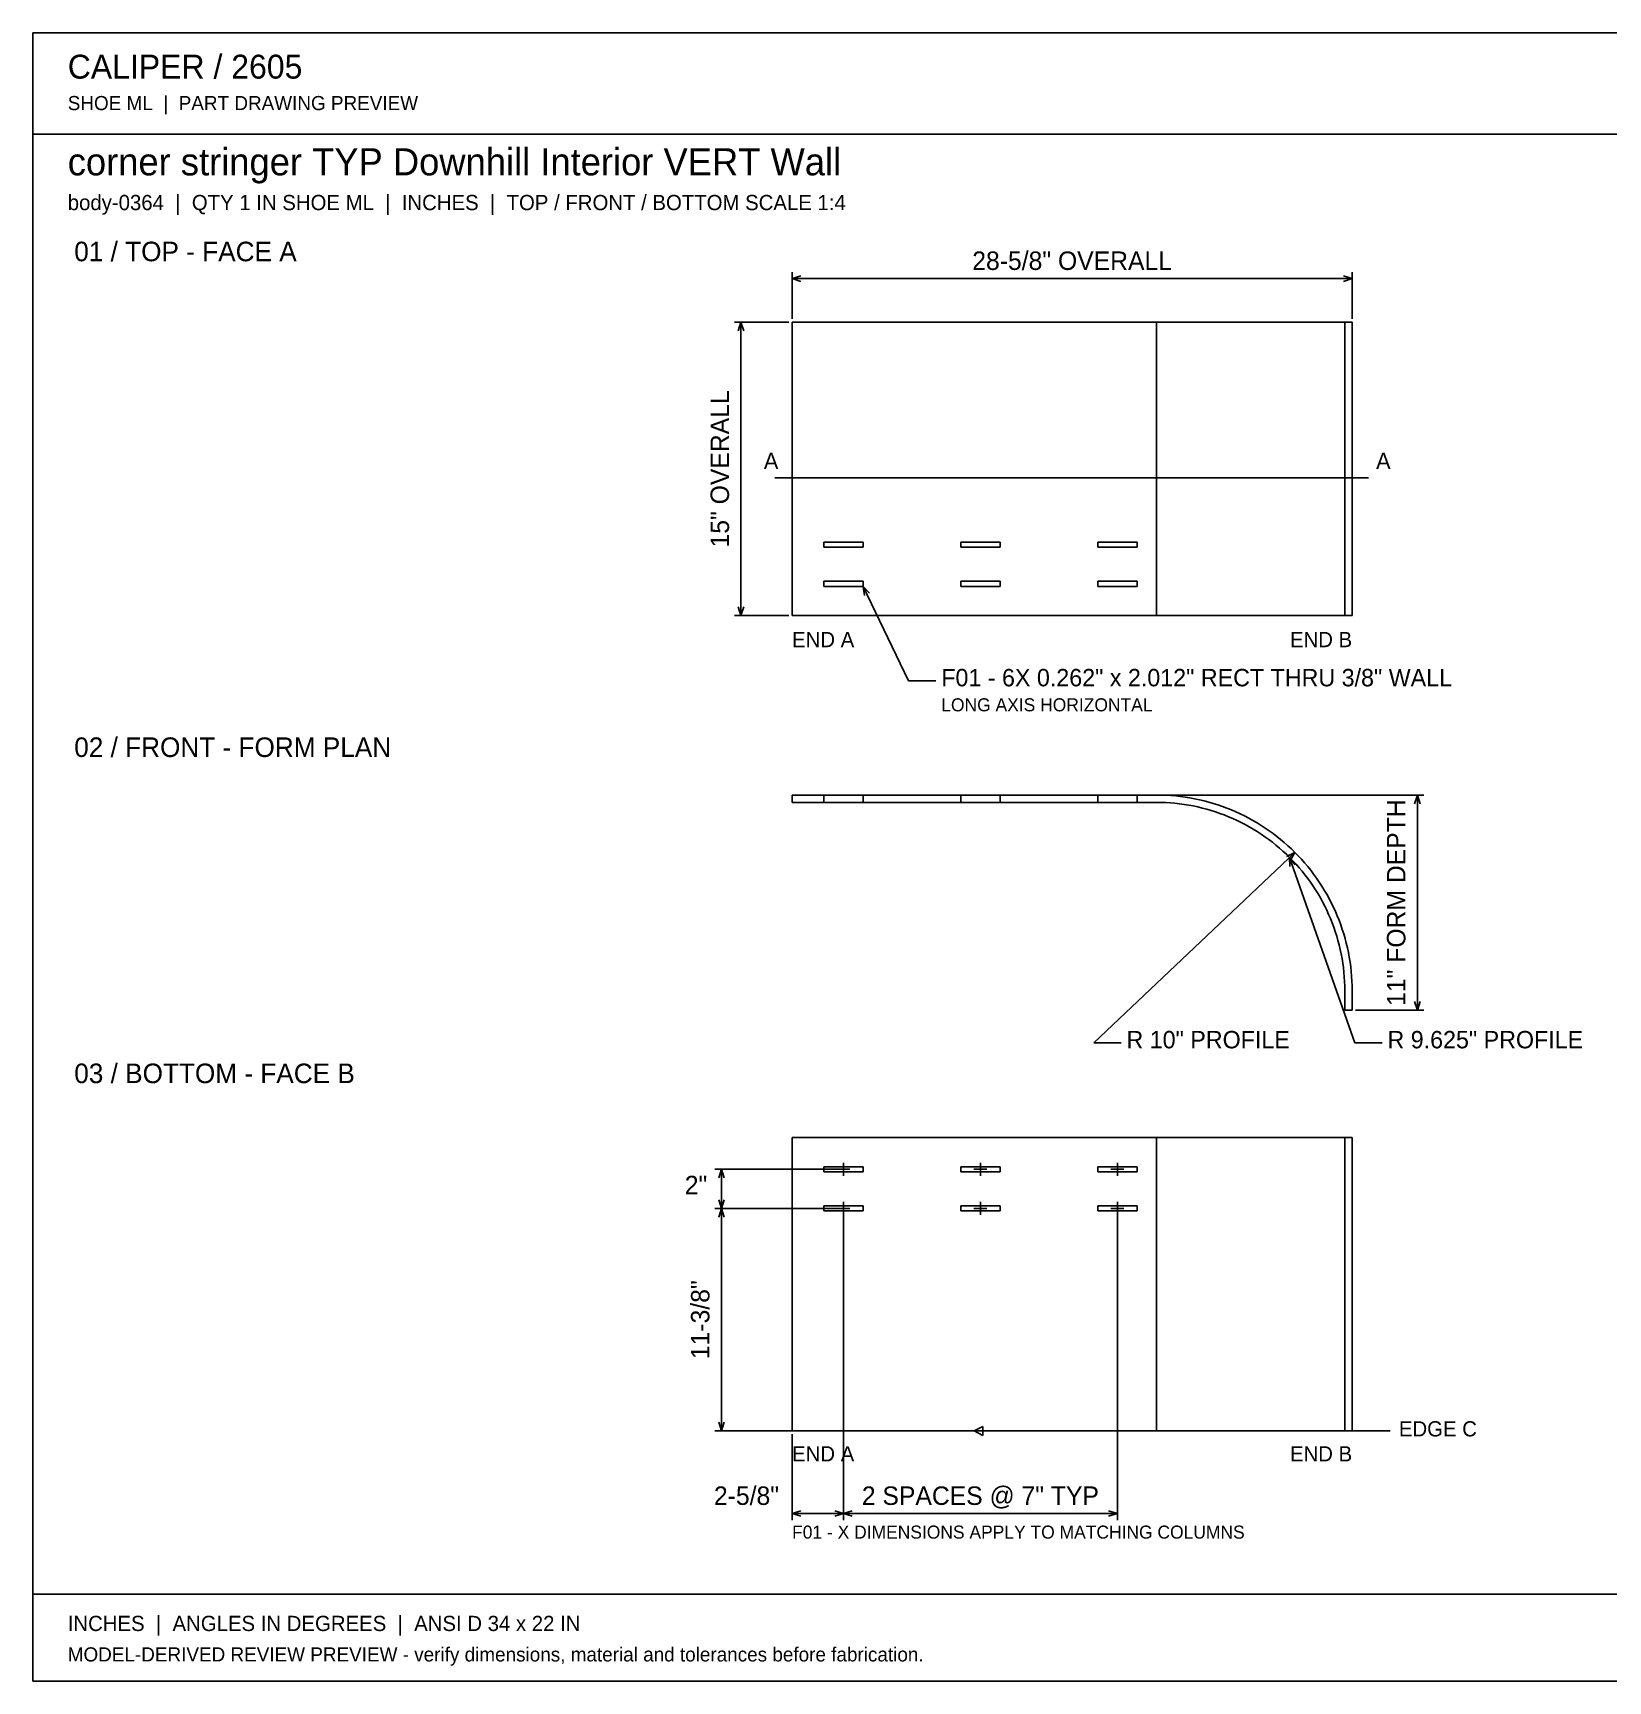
# Model space of a CAD drawing. Header units: inches. Extents: x 2 to 134, y 2 to 86.
# Drawn here: x 1.9 to 82.4, y 1.9 to 86.1 of the extents above; entities that cross this region are included whole.
import ezdxf
from ezdxf.enums import TextEntityAlignment as Align

# ---------------------------------------------------------------- set-up
doc = ezdxf.new("R2010")
doc.units = ezdxf.units.IN
doc.header["$MEASUREMENT"] = 0

msp = doc.modelspace()

# ---------------------------------------------------------------- linework, layer by layer
at = {"layer": 'ANNOTATION'}
for p, q in [((40.687, 71.5), (40.687, 73.889)), ((40.687, 73.556), (41.132, 73.694)), ((40.687, 73.556), (69.313, 73.556)), ((41.132, 73.417), (40.687, 73.556)), ((68.868, 73.694), (69.313, 73.556)), ((69.313, 73.556), (68.868, 73.417)), ((69.313, 71.5), (69.313, 73.889)), ((40.521, 71.333), (37.743, 71.333)), ((37.937, 70.889), (38.076, 71.333)), ((38.076, 71.333), (38.076, 56.333)), ((38.076, 71.333), (38.215, 70.889)), ((39.799, 63.383), (70.146, 63.383)), ((44.318, 57.827), (46.646, 53)), ((44.386, 57.367), (44.318, 57.827)), ((44.318, 57.827), (44.637, 57.487)), ((38.076, 56.333), (37.937, 56.778)), ((38.215, 56.778), (38.076, 56.333)), ((40.521, 56.333), (37.743, 56.333)), ((46.646, 53), (48.035, 53)), ((59.479, 47.167), (72.979, 47.167)), ((72.507, 46.722), (72.646, 47.167)), ((72.646, 47.167), (72.646, 36.167)), ((72.646, 47.167), (72.785, 46.722)), ((66.384, 44.238), (56.111, 34.5)), ((65.965, 44.033), (66.384, 44.238)), ((66.118, 43.973), (69.452, 34.5)), ((66.135, 43.507), (66.118, 43.973)), ((66.118, 43.973), (66.397, 43.599)), ((66.384, 44.238), (66.157, 43.831)), ((72.646, 36.167), (72.507, 36.611)), ((72.785, 36.611), (72.646, 36.167)), ((69.479, 36.167), (72.979, 36.167)), ((56.111, 34.5), (57.5, 34.5)), ((69.452, 34.5), (70.841, 34.5)), ((43.146, 28.042), (36.743, 28.042)), ((36.937, 27.597), (37.076, 28.042)), ((37.076, 28.042), (37.076, 26.042)), ((37.076, 28.042), (37.215, 27.597)), ((42.979, 28.042), (43.646, 28.042)), ((43.312, 28.375), (43.312, 27.708)), ((49.979, 28.042), (50.646, 28.042)), ((50.312, 28.375), (50.312, 27.708)), ((56.979, 28.042), (57.646, 28.042)), ((57.312, 28.375), (57.312, 27.708)), ((37.076, 26.042), (36.937, 26.486)), ((37.215, 26.486), (37.076, 26.042)), ((43.312, 26.375), (43.312, 25.708)), ((50.312, 26.375), (50.312, 25.708)), ((57.312, 26.375), (57.312, 25.708)), ((43.146, 26.042), (36.743, 26.042)), ((43.146, 26.042), (36.743, 26.042)), ((36.937, 25.597), (37.076, 26.042)), ((37.076, 26.042), (37.076, 14.667)), ((37.076, 26.042), (37.215, 25.597)), ((42.979, 26.042), (43.646, 26.042)), ((43.312, 25.875), (43.312, 10.111)), ((43.312, 25.875), (43.312, 10.111)), ((49.979, 26.042), (50.646, 26.042)), ((56.979, 26.042), (57.646, 26.042)), ((57.312, 25.875), (57.312, 10.111)), ((49.833, 14.667), (36.743, 14.667)), ((37.076, 14.667), (36.937, 15.111)), ((37.215, 15.111), (37.076, 14.667)), ((40.687, 14.5), (40.687, 10.111)), ((50, 14.667), (50.444, 14.889)), ((50, 14.667), (71.257, 14.667)), ((50.444, 14.444), (50, 14.667)), ((50.444, 14.889), (50.444, 14.444)), ((40.687, 10.444), (41.132, 10.583)), ((40.687, 10.444), (43.312, 10.444)), ((41.132, 10.306), (40.687, 10.444)), ((42.868, 10.583), (43.312, 10.444)), ((43.312, 10.444), (42.868, 10.306)), ((43.312, 10.444), (43.757, 10.583)), ((43.312, 10.444), (57.312, 10.444)), ((43.757, 10.306), (43.312, 10.444)), ((56.868, 10.583), (57.312, 10.444)), ((57.312, 10.444), (56.868, 10.306))]:
    msp.add_line(p, q, dxfattribs=at)
at = {"layer": 'OUTLINE'}
for p, q in [((1.889, 86.111), (134.111, 86.111)), ((1.889, 1.889), (1.889, 86.111)), ((1.889, 80.944), (134.111, 80.944)), ((40.687, 71.333), (40.687, 56.333)), ((40.687, 71.333), (40.687, 56.333)), ((59.312, 71.333), (40.687, 71.333)), ((59.312, 71.333), (40.687, 71.333)), ((59.312, 71.333), (59.549, 71.333)), ((59.312, 71.333), (59.558, 71.333)), ((59.312, 71.333), (59.312, 56.333)), ((59.312, 71.333), (59.312, 56.333)), ((59.549, 71.333), (59.785, 71.333)), ((59.558, 71.333), (59.803, 71.333)), ((59.785, 71.333), (60.021, 71.333)), ((59.803, 71.333), (60.048, 71.333)), ((60.021, 71.333), (60.256, 71.333)), ((60.048, 71.333), (60.293, 71.333)), ((60.256, 71.333), (60.491, 71.333)), ((60.293, 71.333), (60.537, 71.333)), ((60.491, 71.333), (60.725, 71.333)), ((60.537, 71.333), (60.78, 71.333)), ((60.725, 71.333), (60.958, 71.333)), ((60.78, 71.333), (61.022, 71.333)), ((60.958, 71.333), (61.19, 71.333)), ((61.022, 71.333), (61.263, 71.333)), ((61.19, 71.333), (61.421, 71.333)), ((61.263, 71.333), (61.504, 71.333)), ((61.421, 71.333), (61.651, 71.333)), ((61.504, 71.333), (61.742, 71.333)), ((61.651, 71.333), (61.88, 71.333)), ((61.742, 71.333), (61.98, 71.333)), ((61.88, 71.333), (62.106, 71.333)), ((61.98, 71.333), (62.215, 71.333)), ((62.106, 71.333), (62.332, 71.333)), ((62.215, 71.333), (62.449, 71.333)), ((62.332, 71.333), (62.555, 71.333)), ((62.449, 71.333), (62.681, 71.333)), ((62.555, 71.333), (62.776, 71.333)), ((62.681, 71.333), (62.911, 71.333)), ((62.776, 71.333), (62.996, 71.333)), ((62.911, 71.333), (63.139, 71.333)), ((62.996, 71.333), (63.213, 71.333)), ((63.139, 71.333), (63.365, 71.333)), ((63.213, 71.333), (63.428, 71.333)), ((63.365, 71.333), (63.588, 71.333)), ((63.428, 71.333), (63.64, 71.333)), ((63.588, 71.333), (63.809, 71.333)), ((63.64, 71.333), (63.85, 71.333)), ((63.809, 71.333), (64.026, 71.333)), ((63.85, 71.333), (64.057, 71.333)), ((64.026, 71.333), (64.241, 71.333)), ((64.057, 71.333), (64.261, 71.333)), ((64.241, 71.333), (64.454, 71.333)), ((64.261, 71.333), (64.462, 71.333)), ((64.454, 71.333), (64.662, 71.333)), ((64.462, 71.333), (64.66, 71.333)), ((64.66, 71.333), (64.855, 71.333)), ((64.662, 71.333), (64.868, 71.333)), ((64.855, 71.333), (65.046, 71.333)), ((64.868, 71.333), (65.071, 71.333)), ((65.046, 71.333), (65.234, 71.333)), ((65.071, 71.333), (65.269, 71.333)), ((65.234, 71.333), (65.419, 71.333)), ((65.269, 71.333), (65.465, 71.333)), ((65.419, 71.333), (65.599, 71.333)), ((65.465, 71.333), (65.656, 71.333)), ((65.599, 71.333), (65.776, 71.333)), ((65.656, 71.333), (65.844, 71.333)), ((65.776, 71.333), (65.949, 71.333)), ((65.844, 71.333), (66.028, 71.333)), ((65.949, 71.333), (66.118, 71.333)), ((66.028, 71.333), (66.208, 71.333)), ((66.118, 71.333), (66.283, 71.333)), ((66.208, 71.333), (66.384, 71.333)), ((66.283, 71.333), (66.444, 71.333)), ((66.384, 71.333), (66.555, 71.333)), ((66.444, 71.333), (66.601, 71.333)), ((66.555, 71.333), (66.722, 71.333)), ((66.601, 71.333), (66.753, 71.333)), ((66.722, 71.333), (66.885, 71.333)), ((66.753, 71.333), (66.9, 71.333)), ((66.885, 71.333), (67.043, 71.333)), ((66.9, 71.333), (67.043, 71.333)), ((67.043, 71.333), (67.182, 71.333)), ((67.043, 71.333), (67.196, 71.333)), ((67.182, 71.333), (67.315, 71.333)), ((67.196, 71.333), (67.345, 71.333)), ((67.315, 71.333), (67.444, 71.333)), ((67.345, 71.333), (67.488, 71.333)), ((67.444, 71.333), (67.568, 71.333)), ((67.488, 71.333), (67.627, 71.333)), ((67.568, 71.333), (67.687, 71.333)), ((67.627, 71.333), (67.761, 71.333)), ((67.687, 71.333), (67.801, 71.333)), ((67.761, 71.333), (67.89, 71.333)), ((67.801, 71.333), (67.91, 71.333)), ((67.89, 71.333), (68.013, 71.333)), ((67.91, 71.333), (68.013, 71.333)), ((68.013, 71.333), (68.112, 71.333)), ((68.013, 71.333), (68.132, 71.333)), ((68.112, 71.333), (68.205, 71.333)), ((68.132, 71.333), (68.245, 71.333)), ((68.205, 71.333), (68.293, 71.333)), ((68.245, 71.333), (68.352, 71.333)), ((68.293, 71.333), (68.375, 71.333)), ((68.352, 71.333), (68.455, 71.333)), ((68.375, 71.333), (68.452, 71.333)), ((68.452, 71.333), (68.523, 71.333)), ((68.455, 71.333), (68.551, 71.333)), ((68.523, 71.333), (68.589, 71.333)), ((68.551, 71.333), (68.642, 71.333)), ((68.589, 71.333), (68.649, 71.333)), ((68.642, 71.333), (68.728, 71.333)), ((68.649, 71.333), (68.704, 71.333)), ((68.704, 71.333), (68.753, 71.333)), ((68.728, 71.333), (68.808, 71.333)), ((68.753, 71.333), (68.796, 71.333)), ((68.796, 71.333), (68.833, 71.333)), ((68.808, 71.333), (68.882, 71.333)), ((68.833, 71.333), (68.865, 71.333)), ((68.865, 71.333), (68.891, 71.333)), ((68.882, 71.333), (68.95, 71.333)), ((68.891, 71.333), (68.911, 71.333)), ((68.911, 71.333), (68.926, 71.333)), ((68.926, 71.333), (68.935, 71.333)), ((68.935, 71.333), (68.938, 71.333)), ((68.938, 71.333), (68.938, 56.333)), ((68.938, 71.333), (68.938, 56.333)), ((69.313, 71.333), (68.938, 71.333)), ((68.95, 71.333), (69.013, 71.333)), ((69.013, 71.333), (69.07, 71.333)), ((69.07, 71.333), (69.12, 71.333)), ((69.12, 71.333), (69.165, 71.333)), ((69.165, 71.333), (69.204, 71.333)), ((69.204, 71.333), (69.237, 71.333)), ((69.237, 71.333), (69.264, 71.333)), ((69.264, 71.333), (69.285, 71.333)), ((69.285, 71.333), (69.3, 71.333)), ((69.3, 71.333), (69.309, 71.333)), ((69.309, 71.333), (69.313, 71.333)), ((69.313, 71.333), (69.313, 56.333)), ((69.313, 71.333), (69.313, 56.333)), ((42.306, 60.089), (44.318, 60.089)), ((42.306, 59.827), (42.306, 60.089)), ((42.306, 59.827), (42.306, 60.089)), ((42.306, 60.089), (44.318, 60.089)), ((42.306, 59.827), (44.318, 59.827)), ((42.306, 59.827), (44.318, 59.827)), ((44.318, 59.827), (44.318, 60.089)), ((44.318, 59.827), (44.318, 60.089)), ((49.306, 60.089), (51.318, 60.089)), ((49.306, 60.089), (51.318, 60.089)), ((49.306, 59.827), (49.306, 60.089)), ((49.306, 59.827), (49.306, 60.089)), ((49.306, 59.827), (51.318, 59.827)), ((49.306, 59.827), (51.318, 59.827)), ((51.318, 59.827), (51.318, 60.089)), ((51.318, 59.827), (51.318, 60.089)), ((56.306, 60.089), (58.318, 60.089)), ((56.306, 59.827), (56.306, 60.089)), ((56.306, 59.827), (56.306, 60.089)), ((56.306, 60.089), (58.318, 60.089)), ((56.306, 59.827), (58.318, 59.827)), ((56.306, 59.827), (58.318, 59.827)), ((58.318, 59.827), (58.318, 60.089)), ((58.318, 59.827), (58.318, 60.089)), ((42.306, 58.089), (44.318, 58.089)), ((42.306, 57.827), (42.306, 58.089)), ((42.306, 57.827), (42.306, 58.089)), ((42.306, 58.089), (44.318, 58.089)), ((42.306, 57.827), (44.318, 57.827)), ((42.306, 57.827), (44.318, 57.827)), ((44.318, 57.827), (44.318, 58.089)), ((44.318, 57.827), (44.318, 58.089)), ((49.306, 57.827), (49.306, 58.089)), ((49.306, 58.089), (51.318, 58.089)), ((49.306, 57.827), (49.306, 58.089)), ((49.306, 58.089), (51.318, 58.089)), ((49.306, 57.827), (51.318, 57.827)), ((49.306, 57.827), (51.318, 57.827)), ((51.318, 57.827), (51.318, 58.089)), ((51.318, 57.827), (51.318, 58.089)), ((56.306, 58.089), (58.318, 58.089)), ((56.306, 58.089), (58.318, 58.089)), ((56.306, 57.827), (56.306, 58.089)), ((56.306, 57.827), (56.306, 58.089)), ((56.306, 57.827), (58.318, 57.827)), ((56.306, 57.827), (58.318, 57.827)), ((58.318, 57.827), (58.318, 58.089)), ((58.318, 57.827), (58.318, 58.089)), ((59.312, 56.333), (40.687, 56.333)), ((59.312, 56.333), (40.687, 56.333)), ((59.312, 56.333), (59.549, 56.333)), ((59.312, 56.333), (59.558, 56.333)), ((59.549, 56.333), (59.785, 56.333)), ((59.558, 56.333), (59.803, 56.333)), ((59.785, 56.333), (60.021, 56.333)), ((59.803, 56.333), (60.048, 56.333)), ((60.021, 56.333), (60.256, 56.333)), ((60.048, 56.333), (60.293, 56.333)), ((60.256, 56.333), (60.491, 56.333)), ((60.293, 56.333), (60.537, 56.333)), ((60.491, 56.333), (60.725, 56.333)), ((60.537, 56.333), (60.78, 56.333)), ((60.725, 56.333), (60.958, 56.333)), ((60.78, 56.333), (61.022, 56.333)), ((60.958, 56.333), (61.19, 56.333)), ((61.022, 56.333), (61.263, 56.333)), ((61.19, 56.333), (61.421, 56.333)), ((61.263, 56.333), (61.504, 56.333)), ((61.421, 56.333), (61.651, 56.333)), ((61.504, 56.333), (61.742, 56.333)), ((61.651, 56.333), (61.88, 56.333)), ((61.742, 56.333), (61.98, 56.333)), ((61.88, 56.333), (62.106, 56.333)), ((61.98, 56.333), (62.215, 56.333)), ((62.106, 56.333), (62.332, 56.333)), ((62.215, 56.333), (62.449, 56.333)), ((62.332, 56.333), (62.555, 56.333)), ((62.449, 56.333), (62.681, 56.333)), ((62.555, 56.333), (62.776, 56.333)), ((62.681, 56.333), (62.911, 56.333)), ((62.776, 56.333), (62.996, 56.333)), ((62.911, 56.333), (63.139, 56.333)), ((62.996, 56.333), (63.213, 56.333)), ((63.139, 56.333), (63.365, 56.333)), ((63.213, 56.333), (63.428, 56.333)), ((63.365, 56.333), (63.588, 56.333)), ((63.428, 56.333), (63.64, 56.333)), ((63.588, 56.333), (63.809, 56.333)), ((63.64, 56.333), (63.85, 56.333)), ((63.809, 56.333), (64.026, 56.333)), ((63.85, 56.333), (64.057, 56.333)), ((64.026, 56.333), (64.241, 56.333)), ((64.057, 56.333), (64.261, 56.333)), ((64.241, 56.333), (64.454, 56.333)), ((64.261, 56.333), (64.462, 56.333)), ((64.454, 56.333), (64.662, 56.333)), ((64.462, 56.333), (64.66, 56.333)), ((64.66, 56.333), (64.855, 56.333)), ((64.662, 56.333), (64.868, 56.333)), ((64.855, 56.333), (65.046, 56.333)), ((64.868, 56.333), (65.071, 56.333)), ((65.046, 56.333), (65.234, 56.333)), ((65.071, 56.333), (65.269, 56.333)), ((65.234, 56.333), (65.419, 56.333)), ((65.269, 56.333), (65.465, 56.333)), ((65.419, 56.333), (65.599, 56.333)), ((65.465, 56.333), (65.656, 56.333)), ((65.599, 56.333), (65.776, 56.333)), ((65.656, 56.333), (65.844, 56.333)), ((65.776, 56.333), (65.949, 56.333)), ((65.844, 56.333), (66.028, 56.333)), ((65.949, 56.333), (66.118, 56.333)), ((66.028, 56.333), (66.208, 56.333)), ((66.118, 56.333), (66.283, 56.333)), ((66.208, 56.333), (66.384, 56.333)), ((66.283, 56.333), (66.444, 56.333)), ((66.384, 56.333), (66.555, 56.333)), ((66.444, 56.333), (66.601, 56.333)), ((66.555, 56.333), (66.722, 56.333)), ((66.601, 56.333), (66.753, 56.333)), ((66.722, 56.333), (66.885, 56.333)), ((66.753, 56.333), (66.9, 56.333)), ((66.885, 56.333), (67.043, 56.333)), ((66.9, 56.333), (67.043, 56.333)), ((67.043, 56.333), (67.182, 56.333)), ((67.043, 56.333), (67.196, 56.333)), ((67.182, 56.333), (67.315, 56.333)), ((67.196, 56.333), (67.345, 56.333)), ((67.315, 56.333), (67.444, 56.333)), ((67.345, 56.333), (67.488, 56.333)), ((67.444, 56.333), (67.568, 56.333)), ((67.488, 56.333), (67.627, 56.333)), ((67.568, 56.333), (67.687, 56.333)), ((67.627, 56.333), (67.761, 56.333)), ((67.687, 56.333), (67.801, 56.333)), ((67.761, 56.333), (67.89, 56.333)), ((67.801, 56.333), (67.91, 56.333)), ((67.89, 56.333), (68.013, 56.333)), ((67.91, 56.333), (68.013, 56.333)), ((68.013, 56.333), (68.112, 56.333)), ((68.013, 56.333), (68.132, 56.333)), ((68.112, 56.333), (68.205, 56.333)), ((68.132, 56.333), (68.245, 56.333)), ((68.205, 56.333), (68.293, 56.333)), ((68.245, 56.333), (68.352, 56.333)), ((68.293, 56.333), (68.375, 56.333)), ((68.352, 56.333), (68.455, 56.333)), ((68.375, 56.333), (68.452, 56.333)), ((68.452, 56.333), (68.523, 56.333)), ((68.455, 56.333), (68.551, 56.333)), ((68.523, 56.333), (68.589, 56.333)), ((68.551, 56.333), (68.642, 56.333)), ((68.589, 56.333), (68.649, 56.333)), ((68.642, 56.333), (68.728, 56.333)), ((68.649, 56.333), (68.704, 56.333)), ((68.704, 56.333), (68.753, 56.333)), ((68.728, 56.333), (68.808, 56.333)), ((68.753, 56.333), (68.796, 56.333)), ((68.796, 56.333), (68.833, 56.333)), ((68.808, 56.333), (68.882, 56.333)), ((68.833, 56.333), (68.865, 56.333)), ((68.865, 56.333), (68.891, 56.333)), ((68.882, 56.333), (68.95, 56.333)), ((68.891, 56.333), (68.911, 56.333)), ((68.911, 56.333), (68.926, 56.333)), ((68.926, 56.333), (68.935, 56.333)), ((68.935, 56.333), (68.938, 56.333)), ((69.313, 56.333), (68.938, 56.333)), ((68.95, 56.333), (69.013, 56.333)), ((69.013, 56.333), (69.07, 56.333)), ((69.07, 56.333), (69.12, 56.333)), ((69.12, 56.333), (69.165, 56.333)), ((69.165, 56.333), (69.204, 56.333)), ((69.204, 56.333), (69.237, 56.333)), ((69.237, 56.333), (69.264, 56.333)), ((69.264, 56.333), (69.285, 56.333)), ((69.285, 56.333), (69.3, 56.333)), ((69.3, 56.333), (69.309, 56.333)), ((69.309, 56.333), (69.313, 56.333)), ((40.687, 47.167), (40.687, 46.792)), ((59.312, 47.167), (40.687, 47.167)), ((40.687, 47.167), (40.687, 46.792)), ((59.312, 47.167), (40.687, 47.167)), ((42.306, 46.792), (42.306, 47.167)), ((42.306, 46.792), (42.306, 47.167)), ((42.306, 46.792), (42.306, 47.167)), ((42.306, 47.167), (44.318, 47.167)), ((42.306, 47.167), (44.318, 47.167)), ((42.306, 46.792), (42.306, 47.167)), ((42.306, 47.167), (44.318, 47.167)), ((42.306, 47.167), (44.318, 47.167)), ((44.318, 46.792), (44.318, 47.167)), ((44.318, 46.792), (44.318, 47.167)), ((44.318, 46.792), (44.318, 47.167)), ((44.318, 46.792), (44.318, 47.167)), ((49.306, 46.792), (49.306, 47.167)), ((49.306, 47.167), (51.318, 47.167)), ((49.306, 46.792), (49.306, 47.167)), ((49.306, 47.167), (51.318, 47.167)), ((49.306, 46.792), (49.306, 47.167)), ((49.306, 46.792), (49.306, 47.167)), ((49.306, 47.167), (51.318, 47.167)), ((49.306, 47.167), (51.318, 47.167)), ((51.318, 46.792), (51.318, 47.167)), ((51.318, 46.792), (51.318, 47.167)), ((51.318, 46.792), (51.318, 47.167)), ((51.318, 46.792), (51.318, 47.167)), ((56.306, 47.167), (58.318, 47.167)), ((56.306, 46.792), (56.306, 47.167)), ((56.306, 47.167), (58.318, 47.167)), ((56.306, 47.167), (58.318, 47.167)), ((56.306, 47.167), (58.318, 47.167)), ((56.306, 46.792), (56.306, 47.167)), ((56.306, 46.792), (56.306, 47.167)), ((56.306, 46.792), (56.306, 47.167)), ((58.318, 46.792), (58.318, 47.167)), ((58.318, 46.792), (58.318, 47.167)), ((58.318, 46.792), (58.318, 47.167)), ((58.318, 46.792), (58.318, 47.167)), ((59.312, 47.167), (59.558, 47.164)), ((59.312, 47.167), (59.558, 47.164)), ((59.312, 46.792), (40.687, 46.792)), ((59.312, 46.792), (40.687, 46.792)), ((42.306, 46.792), (44.318, 46.792)), ((42.306, 46.792), (44.318, 46.792)), ((42.306, 46.792), (44.318, 46.792)), ((42.306, 46.792), (44.318, 46.792)), ((49.306, 46.792), (51.318, 46.792)), ((49.306, 46.792), (51.318, 46.792)), ((49.306, 46.792), (51.318, 46.792)), ((49.306, 46.792), (51.318, 46.792)), ((56.306, 46.792), (58.318, 46.792)), ((56.306, 46.792), (58.318, 46.792)), ((56.306, 46.792), (58.318, 46.792)), ((56.306, 46.792), (58.318, 46.792)), ((59.312, 46.792), (59.549, 46.789)), ((59.312, 46.792), (59.549, 46.789)), ((59.549, 46.789), (59.785, 46.78)), ((59.549, 46.789), (59.785, 46.78)), ((59.558, 47.164), (59.803, 47.155)), ((59.558, 47.164), (59.803, 47.155)), ((59.785, 46.78), (60.021, 46.766)), ((59.785, 46.78), (60.021, 46.766)), ((59.803, 47.155), (60.048, 47.14)), ((59.803, 47.155), (60.048, 47.14)), ((60.021, 46.766), (60.256, 46.745)), ((60.021, 46.766), (60.256, 46.745)), ((60.048, 47.14), (60.293, 47.119)), ((60.048, 47.14), (60.293, 47.119)), ((60.256, 46.745), (60.491, 46.719)), ((60.256, 46.745), (60.491, 46.719)), ((60.293, 47.119), (60.537, 47.091)), ((60.293, 47.119), (60.537, 47.091)), ((60.491, 46.719), (60.725, 46.687)), ((60.491, 46.719), (60.725, 46.687)), ((60.537, 47.091), (60.78, 47.058)), ((60.537, 47.091), (60.78, 47.058)), ((60.725, 46.687), (60.958, 46.65)), ((60.725, 46.687), (60.958, 46.65)), ((60.78, 47.058), (61.022, 47.019)), ((60.78, 47.058), (61.022, 47.019)), ((60.958, 46.65), (61.19, 46.607)), ((60.958, 46.65), (61.19, 46.607)), ((61.022, 47.019), (61.263, 46.975)), ((61.022, 47.019), (61.263, 46.975)), ((61.19, 46.607), (61.421, 46.558)), ((61.19, 46.607), (61.421, 46.558)), ((61.263, 46.975), (61.504, 46.924)), ((61.263, 46.975), (61.504, 46.924)), ((61.421, 46.558), (61.651, 46.503)), ((61.421, 46.558), (61.651, 46.503)), ((61.504, 46.924), (61.742, 46.867)), ((61.504, 46.924), (61.742, 46.867)), ((61.651, 46.503), (61.88, 46.443)), ((61.651, 46.503), (61.88, 46.443)), ((61.742, 46.867), (61.98, 46.804)), ((61.742, 46.867), (61.98, 46.804)), ((61.88, 46.443), (62.106, 46.377)), ((61.88, 46.443), (62.106, 46.377)), ((61.98, 46.804), (62.215, 46.736)), ((61.98, 46.804), (62.215, 46.736)), ((62.106, 46.377), (62.332, 46.306)), ((62.106, 46.377), (62.332, 46.306)), ((62.215, 46.736), (62.449, 46.662)), ((62.215, 46.736), (62.449, 46.662)), ((62.449, 46.662), (62.681, 46.582)), ((62.449, 46.662), (62.681, 46.582)), ((62.681, 46.582), (62.911, 46.497)), ((62.681, 46.582), (62.911, 46.497)), ((62.911, 46.497), (63.139, 46.405)), ((62.911, 46.497), (63.139, 46.405)), ((63.139, 46.405), (63.365, 46.309)), ((63.139, 46.405), (63.365, 46.309)), ((62.332, 46.306), (62.555, 46.229)), ((62.332, 46.306), (62.555, 46.229)), ((62.555, 46.229), (62.776, 46.147)), ((62.555, 46.229), (62.776, 46.147)), ((62.776, 46.147), (62.996, 46.059)), ((62.776, 46.147), (62.996, 46.059)), ((62.996, 46.059), (63.213, 45.966)), ((62.996, 46.059), (63.213, 45.966)), ((63.213, 45.966), (63.428, 45.868)), ((63.213, 45.966), (63.428, 45.868)), ((63.365, 46.309), (63.588, 46.207)), ((63.365, 46.309), (63.588, 46.207)), ((63.428, 45.868), (63.64, 45.764)), ((63.428, 45.868), (63.64, 45.764)), ((63.588, 46.207), (63.809, 46.099)), ((63.588, 46.207), (63.809, 46.099)), ((63.64, 45.764), (63.85, 45.655)), ((63.64, 45.764), (63.85, 45.655)), ((63.809, 46.099), (64.026, 45.986)), ((63.809, 46.099), (64.026, 45.986)), ((63.85, 45.655), (64.057, 45.541)), ((63.85, 45.655), (64.057, 45.541)), ((64.026, 45.986), (64.241, 45.868)), ((64.026, 45.986), (64.241, 45.868)), ((64.057, 45.541), (64.261, 45.422)), ((64.057, 45.541), (64.261, 45.422)), ((64.241, 45.868), (64.454, 45.744)), ((64.241, 45.868), (64.454, 45.744)), ((64.454, 45.744), (64.662, 45.615)), ((64.454, 45.744), (64.662, 45.615)), ((64.662, 45.615), (64.868, 45.481)), ((64.662, 45.615), (64.868, 45.481)), ((64.868, 45.481), (65.071, 45.343)), ((64.868, 45.481), (65.071, 45.343)), ((64.261, 45.422), (64.462, 45.298)), ((64.261, 45.422), (64.462, 45.298)), ((64.462, 45.298), (64.66, 45.17)), ((64.462, 45.298), (64.66, 45.17)), ((64.66, 45.17), (64.855, 45.036)), ((64.66, 45.17), (64.855, 45.036)), ((64.855, 45.036), (65.046, 44.898)), ((64.855, 45.036), (65.046, 44.898)), ((65.046, 44.898), (65.234, 44.755)), ((65.046, 44.898), (65.234, 44.755)), ((65.071, 45.343), (65.269, 45.199)), ((65.071, 45.343), (65.269, 45.199)), ((65.234, 44.755), (65.419, 44.607)), ((65.234, 44.755), (65.419, 44.607)), ((65.269, 45.199), (65.465, 45.05)), ((65.269, 45.199), (65.465, 45.05)), ((65.465, 45.05), (65.656, 44.897)), ((65.465, 45.05), (65.656, 44.897)), ((65.656, 44.897), (65.844, 44.739)), ((65.656, 44.897), (65.844, 44.739)), ((65.844, 44.739), (66.028, 44.576)), ((65.844, 44.739), (66.028, 44.576)), ((65.419, 44.607), (65.599, 44.455)), ((65.419, 44.607), (65.599, 44.455)), ((65.599, 44.455), (65.776, 44.298)), ((65.599, 44.455), (65.776, 44.298)), ((65.776, 44.298), (65.949, 44.138)), ((65.776, 44.298), (65.949, 44.138)), ((65.949, 44.138), (66.118, 43.973)), ((65.949, 44.138), (66.118, 43.973)), ((66.028, 44.576), (66.208, 44.409)), ((66.028, 44.576), (66.208, 44.409)), ((66.118, 43.973), (66.283, 43.803)), ((66.118, 43.973), (66.283, 43.803)), ((66.208, 44.409), (66.384, 44.238)), ((66.208, 44.409), (66.384, 44.238)), ((66.283, 43.803), (66.444, 43.63)), ((66.283, 43.803), (66.444, 43.63)), ((66.384, 44.238), (66.555, 44.062)), ((66.384, 44.238), (66.555, 44.062)), ((66.555, 44.062), (66.722, 43.882)), ((66.555, 44.062), (66.722, 43.882)), ((66.722, 43.882), (66.885, 43.698)), ((66.722, 43.882), (66.885, 43.698)), ((66.444, 43.63), (66.601, 43.453)), ((66.444, 43.63), (66.601, 43.453)), ((66.601, 43.453), (66.753, 43.273)), ((66.601, 43.453), (66.753, 43.273)), ((66.753, 43.273), (66.9, 43.088)), ((66.753, 43.273), (66.9, 43.088)), ((66.885, 43.698), (67.043, 43.511)), ((66.885, 43.698), (67.043, 43.511)), ((66.9, 43.088), (67.043, 42.9)), ((66.9, 43.088), (67.043, 42.9)), ((67.043, 43.511), (67.196, 43.319)), ((67.043, 43.511), (67.196, 43.319)), ((67.196, 43.319), (67.345, 43.124)), ((67.196, 43.319), (67.345, 43.124)), ((67.345, 43.124), (67.488, 42.925)), ((67.345, 43.124), (67.488, 42.925)), ((67.043, 42.9), (67.182, 42.709)), ((67.043, 42.9), (67.182, 42.709)), ((67.182, 42.709), (67.315, 42.514)), ((67.182, 42.709), (67.315, 42.514)), ((67.315, 42.514), (67.444, 42.316)), ((67.315, 42.514), (67.444, 42.316)), ((67.444, 42.316), (67.568, 42.115)), ((67.444, 42.316), (67.568, 42.115)), ((67.488, 42.925), (67.627, 42.722)), ((67.488, 42.925), (67.627, 42.722)), ((67.568, 42.115), (67.687, 41.911)), ((67.568, 42.115), (67.687, 41.911)), ((67.627, 42.722), (67.761, 42.517)), ((67.627, 42.722), (67.761, 42.517)), ((67.761, 42.517), (67.89, 42.308)), ((67.761, 42.517), (67.89, 42.308)), ((67.89, 42.308), (68.013, 42.096)), ((67.89, 42.308), (68.013, 42.096)), ((67.687, 41.911), (67.801, 41.704)), ((67.687, 41.911), (67.801, 41.704)), ((67.801, 41.704), (67.91, 41.494)), ((67.801, 41.704), (67.91, 41.494)), ((67.91, 41.494), (68.013, 41.282)), ((67.91, 41.494), (68.013, 41.282)), ((68.013, 42.096), (68.132, 41.881)), ((68.013, 42.096), (68.132, 41.881)), ((68.013, 41.282), (68.112, 41.067)), ((68.013, 41.282), (68.112, 41.067)), ((68.132, 41.881), (68.245, 41.663)), ((68.132, 41.881), (68.245, 41.663)), ((68.245, 41.663), (68.352, 41.442)), ((68.245, 41.663), (68.352, 41.442)), ((68.352, 41.442), (68.455, 41.219)), ((68.352, 41.442), (68.455, 41.219)), ((68.112, 41.067), (68.205, 40.85)), ((68.112, 41.067), (68.205, 40.85)), ((68.205, 40.85), (68.293, 40.631)), ((68.205, 40.85), (68.293, 40.631)), ((68.293, 40.631), (68.375, 40.409)), ((68.293, 40.631), (68.375, 40.409)), ((68.455, 41.219), (68.551, 40.994)), ((68.455, 41.219), (68.551, 40.994)), ((68.551, 40.994), (68.642, 40.766)), ((68.551, 40.994), (68.642, 40.766)), ((68.642, 40.766), (68.728, 40.536)), ((68.642, 40.766), (68.728, 40.536)), ((68.728, 40.536), (68.808, 40.303)), ((68.728, 40.536), (68.808, 40.303)), ((68.375, 40.409), (68.452, 40.186)), ((68.375, 40.409), (68.452, 40.186)), ((68.452, 40.186), (68.523, 39.961)), ((68.452, 40.186), (68.523, 39.961)), ((68.523, 39.961), (68.589, 39.734)), ((68.523, 39.961), (68.589, 39.734)), ((68.589, 39.734), (68.649, 39.505)), ((68.589, 39.734), (68.649, 39.505)), ((68.808, 40.303), (68.882, 40.07)), ((68.808, 40.303), (68.882, 40.07)), ((68.882, 40.07), (68.95, 39.834)), ((68.882, 40.07), (68.95, 39.834)), ((68.95, 39.834), (69.013, 39.596)), ((68.95, 39.834), (69.013, 39.596)), ((69.013, 39.596), (69.07, 39.358)), ((69.013, 39.596), (69.07, 39.358)), ((68.649, 39.505), (68.704, 39.276)), ((68.649, 39.505), (68.704, 39.276)), ((68.704, 39.276), (68.753, 39.044)), ((68.704, 39.276), (68.753, 39.044)), ((68.753, 39.044), (68.796, 38.812)), ((68.753, 39.044), (68.796, 38.812)), ((68.796, 38.812), (68.833, 38.579)), ((68.796, 38.812), (68.833, 38.579)), ((69.07, 39.358), (69.12, 39.118)), ((69.07, 39.358), (69.12, 39.118)), ((69.12, 39.118), (69.165, 38.876)), ((69.12, 39.118), (69.165, 38.876)), ((69.165, 38.876), (69.204, 38.634)), ((69.165, 38.876), (69.204, 38.634)), ((68.833, 38.579), (68.865, 38.345)), ((68.833, 38.579), (68.865, 38.345)), ((68.865, 38.345), (68.891, 38.11)), ((68.865, 38.345), (68.891, 38.11)), ((68.891, 38.11), (68.911, 37.875)), ((68.891, 38.11), (68.911, 37.875)), ((69.204, 38.634), (69.237, 38.391)), ((69.204, 38.634), (69.237, 38.391)), ((69.237, 38.391), (69.264, 38.147)), ((69.237, 38.391), (69.264, 38.147)), ((69.264, 38.147), (69.285, 37.902)), ((69.264, 38.147), (69.285, 37.902)), ((69.285, 37.902), (69.3, 37.657)), ((69.285, 37.902), (69.3, 37.657)), ((68.911, 37.875), (68.926, 37.639)), ((68.911, 37.875), (68.926, 37.639)), ((68.926, 37.639), (68.935, 37.403)), ((68.926, 37.639), (68.935, 37.403)), ((68.935, 37.403), (68.938, 37.167)), ((68.935, 37.403), (68.938, 37.167)), ((68.938, 36.167), (68.938, 37.167)), ((68.938, 36.167), (68.938, 37.167)), ((69.3, 37.657), (69.309, 37.412)), ((69.3, 37.657), (69.309, 37.412)), ((69.309, 37.412), (69.313, 37.167)), ((69.309, 37.412), (69.313, 37.167)), ((69.313, 36.167), (69.313, 37.167)), ((69.313, 36.167), (69.313, 37.167)), ((69.313, 36.167), (68.938, 36.167)), ((69.313, 36.167), (68.938, 36.167)), ((40.687, 14.667), (40.687, 29.667)), ((40.687, 14.667), (40.687, 29.667)), ((59.312, 29.667), (40.687, 29.667)), ((59.312, 29.667), (40.687, 29.667)), ((59.312, 29.667), (59.549, 29.667)), ((59.312, 29.667), (59.558, 29.667)), ((59.312, 14.667), (59.312, 29.667)), ((59.312, 14.667), (59.312, 29.667)), ((59.549, 29.667), (59.785, 29.667)), ((59.558, 29.667), (59.803, 29.667)), ((59.785, 29.667), (60.021, 29.667)), ((59.803, 29.667), (60.048, 29.667)), ((60.021, 29.667), (60.256, 29.667)), ((60.048, 29.667), (60.293, 29.667)), ((60.256, 29.667), (60.491, 29.667)), ((60.293, 29.667), (60.537, 29.667)), ((60.491, 29.667), (60.725, 29.667)), ((60.537, 29.667), (60.78, 29.667)), ((60.725, 29.667), (60.958, 29.667)), ((60.78, 29.667), (61.022, 29.667)), ((60.958, 29.667), (61.19, 29.667)), ((61.022, 29.667), (61.263, 29.667)), ((61.19, 29.667), (61.421, 29.667)), ((61.263, 29.667), (61.504, 29.667)), ((61.421, 29.667), (61.651, 29.667)), ((61.504, 29.667), (61.742, 29.667)), ((61.651, 29.667), (61.88, 29.667)), ((61.742, 29.667), (61.98, 29.667)), ((61.88, 29.667), (62.106, 29.667)), ((61.98, 29.667), (62.215, 29.667)), ((62.106, 29.667), (62.332, 29.667)), ((62.215, 29.667), (62.449, 29.667)), ((62.332, 29.667), (62.555, 29.667)), ((62.449, 29.667), (62.681, 29.667)), ((62.555, 29.667), (62.776, 29.667)), ((62.681, 29.667), (62.911, 29.667)), ((62.776, 29.667), (62.996, 29.667)), ((62.911, 29.667), (63.139, 29.667)), ((62.996, 29.667), (63.213, 29.667)), ((63.139, 29.667), (63.365, 29.667)), ((63.213, 29.667), (63.428, 29.667)), ((63.365, 29.667), (63.588, 29.667)), ((63.428, 29.667), (63.64, 29.667)), ((63.588, 29.667), (63.809, 29.667)), ((63.64, 29.667), (63.85, 29.667)), ((63.809, 29.667), (64.026, 29.667)), ((63.85, 29.667), (64.057, 29.667)), ((64.026, 29.667), (64.241, 29.667)), ((64.057, 29.667), (64.261, 29.667)), ((64.241, 29.667), (64.454, 29.667)), ((64.261, 29.667), (64.462, 29.667)), ((64.454, 29.667), (64.662, 29.667)), ((64.462, 29.667), (64.66, 29.667)), ((64.66, 29.667), (64.855, 29.667)), ((64.662, 29.667), (64.868, 29.667)), ((64.855, 29.667), (65.046, 29.667)), ((64.868, 29.667), (65.071, 29.667)), ((65.046, 29.667), (65.234, 29.667)), ((65.071, 29.667), (65.269, 29.667)), ((65.234, 29.667), (65.419, 29.667)), ((65.269, 29.667), (65.465, 29.667)), ((65.419, 29.667), (65.599, 29.667)), ((65.465, 29.667), (65.656, 29.667)), ((65.599, 29.667), (65.776, 29.667)), ((65.656, 29.667), (65.844, 29.667)), ((65.776, 29.667), (65.949, 29.667)), ((65.844, 29.667), (66.028, 29.667)), ((65.949, 29.667), (66.118, 29.667)), ((66.028, 29.667), (66.208, 29.667)), ((66.118, 29.667), (66.283, 29.667)), ((66.208, 29.667), (66.384, 29.667)), ((66.283, 29.667), (66.444, 29.667)), ((66.384, 29.667), (66.555, 29.667)), ((66.444, 29.667), (66.601, 29.667)), ((66.555, 29.667), (66.722, 29.667)), ((66.601, 29.667), (66.753, 29.667)), ((66.722, 29.667), (66.885, 29.667)), ((66.753, 29.667), (66.9, 29.667)), ((66.885, 29.667), (67.043, 29.667)), ((66.9, 29.667), (67.043, 29.667)), ((67.043, 29.667), (67.182, 29.667)), ((67.043, 29.667), (67.196, 29.667)), ((67.182, 29.667), (67.315, 29.667)), ((67.196, 29.667), (67.345, 29.667)), ((67.315, 29.667), (67.444, 29.667)), ((67.345, 29.667), (67.488, 29.667)), ((67.444, 29.667), (67.568, 29.667)), ((67.488, 29.667), (67.627, 29.667)), ((67.568, 29.667), (67.687, 29.667)), ((67.627, 29.667), (67.761, 29.667)), ((67.687, 29.667), (67.801, 29.667)), ((67.761, 29.667), (67.89, 29.667)), ((67.801, 29.667), (67.91, 29.667)), ((67.89, 29.667), (68.013, 29.667)), ((67.91, 29.667), (68.013, 29.667)), ((68.013, 29.667), (68.112, 29.667)), ((68.013, 29.667), (68.132, 29.667)), ((68.112, 29.667), (68.205, 29.667)), ((68.132, 29.667), (68.245, 29.667)), ((68.205, 29.667), (68.293, 29.667)), ((68.245, 29.667), (68.352, 29.667)), ((68.293, 29.667), (68.375, 29.667)), ((68.352, 29.667), (68.455, 29.667)), ((68.375, 29.667), (68.452, 29.667)), ((68.452, 29.667), (68.523, 29.667)), ((68.455, 29.667), (68.551, 29.667)), ((68.523, 29.667), (68.589, 29.667)), ((68.551, 29.667), (68.642, 29.667)), ((68.589, 29.667), (68.649, 29.667)), ((68.642, 29.667), (68.728, 29.667)), ((68.649, 29.667), (68.704, 29.667)), ((68.704, 29.667), (68.753, 29.667)), ((68.728, 29.667), (68.808, 29.667)), ((68.753, 29.667), (68.796, 29.667)), ((68.796, 29.667), (68.833, 29.667)), ((68.808, 29.667), (68.882, 29.667)), ((68.833, 29.667), (68.865, 29.667)), ((68.865, 29.667), (68.891, 29.667)), ((68.882, 29.667), (68.95, 29.667)), ((68.891, 29.667), (68.911, 29.667)), ((68.911, 29.667), (68.926, 29.667)), ((68.926, 29.667), (68.935, 29.667)), ((68.935, 29.667), (68.938, 29.667)), ((68.938, 14.667), (68.938, 29.667)), ((68.938, 14.667), (68.938, 29.667)), ((69.313, 29.667), (68.938, 29.667)), ((68.95, 29.667), (69.013, 29.667)), ((69.013, 29.667), (69.07, 29.667)), ((69.07, 29.667), (69.12, 29.667)), ((69.12, 29.667), (69.165, 29.667)), ((69.165, 29.667), (69.204, 29.667)), ((69.204, 29.667), (69.237, 29.667)), ((69.237, 29.667), (69.264, 29.667)), ((69.264, 29.667), (69.285, 29.667)), ((69.285, 29.667), (69.3, 29.667)), ((69.3, 29.667), (69.309, 29.667)), ((69.309, 29.667), (69.313, 29.667)), ((69.313, 14.667), (69.313, 29.667)), ((69.313, 14.667), (69.313, 29.667)), ((42.306, 28.173), (42.306, 27.911)), ((42.306, 28.173), (44.318, 28.173)), ((42.306, 28.173), (44.318, 28.173)), ((42.306, 28.173), (42.306, 27.911)), ((42.306, 27.911), (44.318, 27.911)), ((42.306, 27.911), (44.318, 27.911)), ((44.318, 28.173), (44.318, 27.911)), ((44.318, 28.173), (44.318, 27.911)), ((49.306, 28.173), (49.306, 27.911)), ((49.306, 28.173), (51.318, 28.173)), ((49.306, 28.173), (51.318, 28.173)), ((49.306, 28.173), (49.306, 27.911)), ((49.306, 27.911), (51.318, 27.911)), ((49.306, 27.911), (51.318, 27.911)), ((51.318, 28.173), (51.318, 27.911)), ((51.318, 28.173), (51.318, 27.911)), ((56.306, 28.173), (58.318, 28.173)), ((56.306, 28.173), (58.318, 28.173)), ((56.306, 28.173), (56.306, 27.911)), ((56.306, 28.173), (56.306, 27.911)), ((56.306, 27.911), (58.318, 27.911)), ((56.306, 27.911), (58.318, 27.911)), ((58.318, 28.173), (58.318, 27.911)), ((58.318, 28.173), (58.318, 27.911)), ((42.306, 26.173), (44.318, 26.173)), ((42.306, 26.173), (44.318, 26.173)), ((42.306, 26.173), (42.306, 25.911)), ((42.306, 26.173), (42.306, 25.911)), ((44.318, 26.173), (44.318, 25.911)), ((44.318, 26.173), (44.318, 25.911)), ((49.306, 26.173), (49.306, 25.911)), ((49.306, 26.173), (51.318, 26.173)), ((49.306, 26.173), (49.306, 25.911)), ((49.306, 26.173), (51.318, 26.173)), ((51.318, 26.173), (51.318, 25.911)), ((51.318, 26.173), (51.318, 25.911)), ((56.306, 26.173), (58.318, 26.173)), ((56.306, 26.173), (56.306, 25.911)), ((56.306, 26.173), (58.318, 26.173)), ((56.306, 26.173), (56.306, 25.911)), ((58.318, 26.173), (58.318, 25.911)), ((58.318, 26.173), (58.318, 25.911)), ((42.306, 25.911), (44.318, 25.911)), ((42.306, 25.911), (44.318, 25.911)), ((49.306, 25.911), (51.318, 25.911)), ((49.306, 25.911), (51.318, 25.911)), ((56.306, 25.911), (58.318, 25.911)), ((56.306, 25.911), (58.318, 25.911)), ((59.312, 14.667), (40.687, 14.667)), ((59.312, 14.667), (40.687, 14.667)), ((59.312, 14.667), (59.549, 14.667)), ((59.312, 14.667), (59.558, 14.667)), ((59.549, 14.667), (59.785, 14.667)), ((59.558, 14.667), (59.803, 14.667)), ((59.785, 14.667), (60.021, 14.667)), ((59.803, 14.667), (60.048, 14.667)), ((60.021, 14.667), (60.256, 14.667)), ((60.048, 14.667), (60.293, 14.667)), ((60.256, 14.667), (60.491, 14.667)), ((60.293, 14.667), (60.537, 14.667)), ((60.491, 14.667), (60.725, 14.667)), ((60.537, 14.667), (60.78, 14.667)), ((60.725, 14.667), (60.958, 14.667)), ((60.78, 14.667), (61.022, 14.667)), ((60.958, 14.667), (61.19, 14.667)), ((61.022, 14.667), (61.263, 14.667)), ((61.19, 14.667), (61.421, 14.667)), ((61.263, 14.667), (61.504, 14.667)), ((61.421, 14.667), (61.651, 14.667)), ((61.504, 14.667), (61.742, 14.667)), ((61.651, 14.667), (61.88, 14.667)), ((61.742, 14.667), (61.98, 14.667)), ((61.88, 14.667), (62.106, 14.667)), ((61.98, 14.667), (62.215, 14.667)), ((62.106, 14.667), (62.332, 14.667)), ((62.215, 14.667), (62.449, 14.667)), ((62.332, 14.667), (62.555, 14.667)), ((62.449, 14.667), (62.681, 14.667)), ((62.555, 14.667), (62.776, 14.667)), ((62.681, 14.667), (62.911, 14.667)), ((62.776, 14.667), (62.996, 14.667)), ((62.911, 14.667), (63.139, 14.667)), ((62.996, 14.667), (63.213, 14.667)), ((63.139, 14.667), (63.365, 14.667)), ((63.213, 14.667), (63.428, 14.667)), ((63.365, 14.667), (63.588, 14.667)), ((63.428, 14.667), (63.64, 14.667)), ((63.588, 14.667), (63.809, 14.667)), ((63.64, 14.667), (63.85, 14.667)), ((63.809, 14.667), (64.026, 14.667)), ((63.85, 14.667), (64.057, 14.667)), ((64.026, 14.667), (64.241, 14.667)), ((64.057, 14.667), (64.261, 14.667)), ((64.241, 14.667), (64.454, 14.667)), ((64.261, 14.667), (64.462, 14.667)), ((64.454, 14.667), (64.662, 14.667)), ((64.462, 14.667), (64.66, 14.667)), ((64.66, 14.667), (64.855, 14.667)), ((64.662, 14.667), (64.868, 14.667)), ((64.855, 14.667), (65.046, 14.667)), ((64.868, 14.667), (65.071, 14.667)), ((65.046, 14.667), (65.234, 14.667)), ((65.071, 14.667), (65.269, 14.667)), ((65.234, 14.667), (65.419, 14.667)), ((65.269, 14.667), (65.465, 14.667)), ((65.419, 14.667), (65.599, 14.667)), ((65.465, 14.667), (65.656, 14.667)), ((65.599, 14.667), (65.776, 14.667)), ((65.656, 14.667), (65.844, 14.667)), ((65.776, 14.667), (65.949, 14.667)), ((65.844, 14.667), (66.028, 14.667)), ((65.949, 14.667), (66.118, 14.667)), ((66.028, 14.667), (66.208, 14.667)), ((66.118, 14.667), (66.283, 14.667)), ((66.208, 14.667), (66.384, 14.667)), ((66.283, 14.667), (66.444, 14.667)), ((66.384, 14.667), (66.555, 14.667)), ((66.444, 14.667), (66.601, 14.667)), ((66.555, 14.667), (66.722, 14.667)), ((66.601, 14.667), (66.753, 14.667)), ((66.722, 14.667), (66.885, 14.667)), ((66.753, 14.667), (66.9, 14.667)), ((66.885, 14.667), (67.043, 14.667)), ((66.9, 14.667), (67.043, 14.667)), ((67.043, 14.667), (67.182, 14.667)), ((67.043, 14.667), (67.196, 14.667)), ((67.182, 14.667), (67.315, 14.667)), ((67.196, 14.667), (67.345, 14.667)), ((67.315, 14.667), (67.444, 14.667)), ((67.345, 14.667), (67.488, 14.667)), ((67.444, 14.667), (67.568, 14.667)), ((67.488, 14.667), (67.627, 14.667)), ((67.568, 14.667), (67.687, 14.667)), ((67.627, 14.667), (67.761, 14.667)), ((67.687, 14.667), (67.801, 14.667)), ((67.761, 14.667), (67.89, 14.667)), ((67.801, 14.667), (67.91, 14.667)), ((67.89, 14.667), (68.013, 14.667)), ((67.91, 14.667), (68.013, 14.667)), ((68.013, 14.667), (68.112, 14.667)), ((68.013, 14.667), (68.132, 14.667)), ((68.112, 14.667), (68.205, 14.667)), ((68.132, 14.667), (68.245, 14.667)), ((68.205, 14.667), (68.293, 14.667)), ((68.245, 14.667), (68.352, 14.667)), ((68.293, 14.667), (68.375, 14.667)), ((68.352, 14.667), (68.455, 14.667)), ((68.375, 14.667), (68.452, 14.667)), ((68.452, 14.667), (68.523, 14.667)), ((68.455, 14.667), (68.551, 14.667)), ((68.523, 14.667), (68.589, 14.667)), ((68.551, 14.667), (68.642, 14.667)), ((68.589, 14.667), (68.649, 14.667)), ((68.642, 14.667), (68.728, 14.667)), ((68.649, 14.667), (68.704, 14.667)), ((68.704, 14.667), (68.753, 14.667)), ((68.728, 14.667), (68.808, 14.667)), ((68.753, 14.667), (68.796, 14.667)), ((68.796, 14.667), (68.833, 14.667)), ((68.808, 14.667), (68.882, 14.667)), ((68.833, 14.667), (68.865, 14.667)), ((68.865, 14.667), (68.891, 14.667)), ((68.882, 14.667), (68.95, 14.667)), ((68.891, 14.667), (68.911, 14.667)), ((68.911, 14.667), (68.926, 14.667)), ((68.926, 14.667), (68.935, 14.667)), ((68.935, 14.667), (68.938, 14.667)), ((69.313, 14.667), (68.938, 14.667)), ((68.95, 14.667), (69.013, 14.667)), ((69.013, 14.667), (69.07, 14.667)), ((69.07, 14.667), (69.12, 14.667)), ((69.12, 14.667), (69.165, 14.667)), ((69.165, 14.667), (69.204, 14.667)), ((69.204, 14.667), (69.237, 14.667)), ((69.237, 14.667), (69.264, 14.667)), ((69.264, 14.667), (69.285, 14.667)), ((69.285, 14.667), (69.3, 14.667)), ((69.3, 14.667), (69.309, 14.667)), ((69.309, 14.667), (69.313, 14.667)), ((1.889, 6.333), (134.111, 6.333)), ((134.111, 1.889), (1.889, 1.889))]:
    msp.add_line(p, q, dxfattribs=at)

# ---------------------------------------------------------------- texts
at = {"layer": 'ANNOTATION'}
for s, height, p in [('CALIPER / 2605', 1.22222, (3.667, 83.778)), ('SHOE ML  |  PART DRAWING PREVIEW', 0.72222, (3.667, 82.167)), ('corner stringer TYP Downhill Interior VERT Wall', 1.38889, (3.667, 78.833)), ('body-0364  |  QTY 1 IN SHOE ML  |  INCHES  |  TOP / FRONT / BOTTOM SCALE 1:4', 0.77778, (3.667, 77.056)), ('01 / TOP - FACE A', 1, (4, 74.444)), ('A', 0.833, (39.243, 63.828)), ('A', 0.833, (70.535, 63.828)), ('END A', 0.7778, (40.687, 54.722)), ('F01 - 6X 0.262" x 2.012" RECT THRU 3/8" WALL', 0.88889, (48.312, 52.722)), ('LONG AXIS HORIZONTAL', 0.66667, (48.312, 51.444)), ('02 / FRONT - FORM PLAN', 1, (4, 49.111)), ('R 10" PROFILE', 0.88889, (57.778, 34.222)), ('R 9.625" PROFILE', 0.88889, (71.118, 34.222)), ('03 / BOTTOM - FACE B', 1, (4, 32.444)), ('EDGE C', 0.7778, (71.701, 14.389)), ('END A', 0.7778, (40.687, 13.111)), ('F01 - X DIMENSIONS APPLY TO MATCHING COLUMNS', 0.66667, (40.687, 9.167)), ('INCHES  |  ANGLES IN DEGREES  |  ANSI D 34 x 22 IN', 0.77778, (3.667, 4.444)), ('MODEL-DERIVED REVIEW PREVIEW - verify dimensions, material and tolerances before fabrication.', 0.72222, (3.667, 2.889))]:
    msp.add_text(s, height=height, dxfattribs=at).set_placement(p)
for s, p in [('28-5/8" OVERALL', (55, 74)), ('2 SPACES @ 7" TYP', (50.312, 10.889))]:
    msp.add_text(s, height=0.94444, dxfattribs=at).set_placement(p, align=Align.CENTER)
for s, height, p in [('15" OVERALL', 0.94444, (37.465, 63.833)), ('11" FORM DEPTH', 0.94444, (72.035, 41.667)), ('11-3/8"', 0.9444, (36.465, 20.354))]:
    msp.add_text(s, height=height, rotation=90, dxfattribs=at).set_placement(p, align=Align.CENTER)
for s, height, p in [('END B', 0.7778, (69.313, 54.722)), ('2"', 0.9444, (36.354, 26.764)), ('END B', 0.7778, (69.313, 13.111)), ('2-5/8"', 0.9444, (40.021, 10.889))]:
    msp.add_text(s, height=height, dxfattribs=at).set_placement(p, align=Align.RIGHT)

doc.saveas('drawing.dxf')
